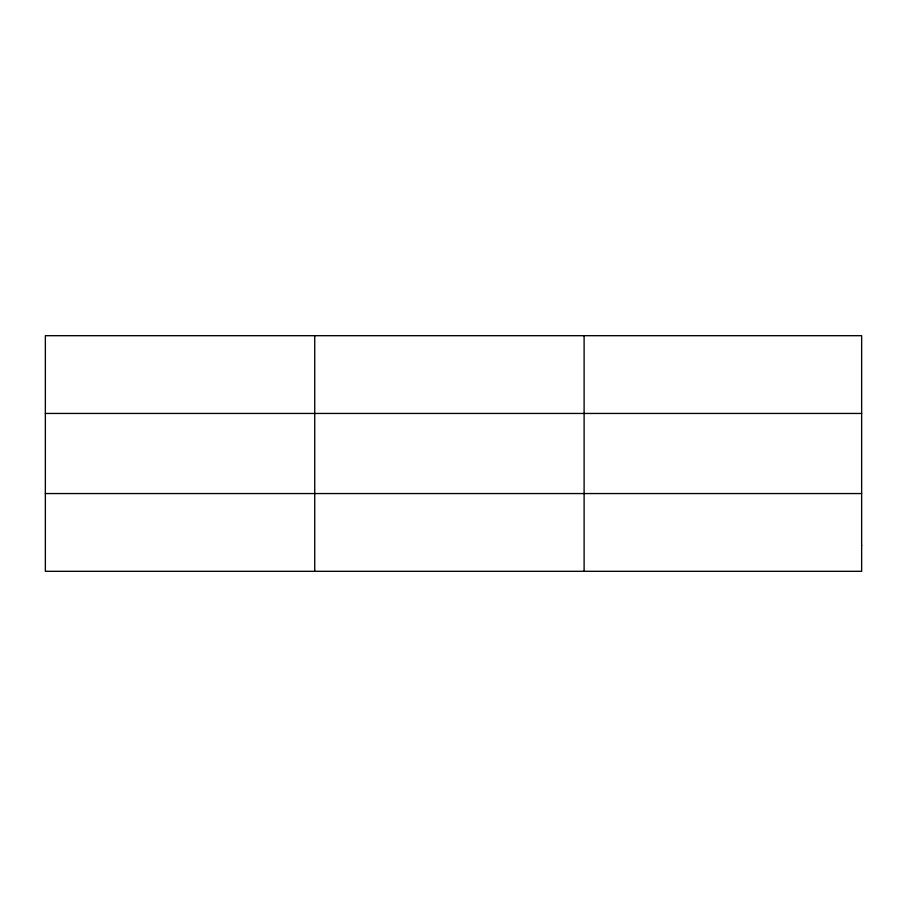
<?xml version="1.0" encoding="UTF-8"?>
<svg xmlns="http://www.w3.org/2000/svg" width="907" height="907" viewBox="0 0 907 907"><rect width="100%" height="100%" fill="white"/><g stroke="black" fill="none" stroke-linecap="round" stroke-linejoin="round"><path stroke-width="1.36" d="M314.729 571.308L314.729 335.692M584.108 571.308L584.108 335.692M45.35 413.445L861.65 413.445M45.35 493.555L861.65 493.555M861.65 545.39L861.65 571.308L45.35 571.308L45.35 335.692L861.65 335.692L861.65 545.39"/></g></svg>
